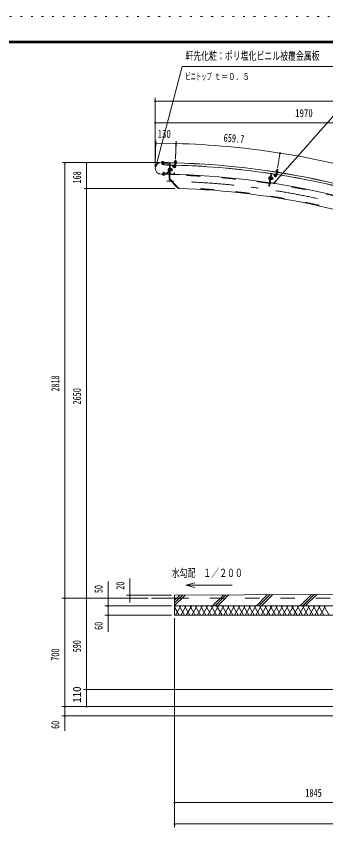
# Model space of a CAD drawing. Units: millimetres, scale not verified. Extents: x -31546 to 31551, y -14700 to 14700.
# Drawn here: x 10761 to 17759, y -3885 to 14700 of the extents above; entities that cross this region are included whole.
import ezdxf
from ezdxf.enums import TextEntityAlignment as Align

# ---------------------------------------------------------------- set-up
doc = ezdxf.new("R2010")
doc.units = ezdxf.units.MM
doc.header["$LTSCALE"] = 80
for name, pattern in [('USER2', [10, 4, -6]), ('USER3', [24, 12, -5, 2, -5]), ('USER4', [3, 0.5, -2.5])]:
    doc.linetypes.add(name, pattern=pattern)
for name, color, linetype, lineweight in [('0-6_2-02BOLD', 7, 'Continuous', 18), ('0-7_2-12HIDDEN', 3, 'USER2', 18), ('0-8_2-22CENTER', 3, 'USER3', 18), ('0-9_2-42THIN', 4, 'Continuous', 18), ('0-A_2-52DIM', 3, 'Continuous', 18), ('0-B_2-62HATCH', 2, 'Continuous', 18), ('0-C_F-F1PAPER', 5, 'Continuous', 18), ('0-D_F-E_J_ADD', 5, 'USER4', 18)]:
    doc.layers.add(name, color=color, linetype=linetype, lineweight=lineweight)
doc.styles.add('ＭＳ ゴシック', font='')
doc.styles.get('ＭＳ ゴシック').set_extended_font_data('MS Gothic')

msp = doc.modelspace()

# ---------------------------------------------------------------- linework, layer by layer
at = {"layer": '0-6_2-02BOLD'}
for p, q in [((14040.21, 11394.39), (14203.63, 11391.12)), ((14203.66, 11392.87), (14040.25, 11396.14)), ((14042.55, 11388.74), (14042.33, 11377.54)), ((14220.09, 11373.99), (14042.33, 11377.54)), ((14220.31, 11385.19), (14042.55, 11388.74)), ((14050.84, 11413.76), (14050.6, 11401.54)), ((14053.94, 11415.47), (14050.84, 11413.76)), ((14088.23, 11414.78), (14053.94, 11415.47)), ((14059.33, 11352.35), (14059.82, 11377.2)), ((14080.31, 11351.93), (14059.33, 11352.35)), ((14062.76, 11348.78), (14059.33, 11352.35)), ((14060.04, 11388.39), (14060.16, 11393.99)), ((14060.94, 11413.56), (14060.7, 11401.33)), ((14062.76, 11348.78), (14076.75, 11348.5)), ((14080.31, 11351.93), (14076.75, 11348.5)), ((14080.32, 11351.93), (14080.81, 11376.77)), ((14081.15, 11413.16), (14080.9, 11400.93)), ((14081.04, 11387.97), (14081.15, 11393.57)), ((14092.67, 11400.69), (14092.56, 11395.09)), ((14098.6, 11390.58), (14097.95, 11338.08)), ((14203.66, 11392.87), (14203.63, 11391.12)), ((14226.95, 11366.85), (14219.93, 11016.48)), ((14238.15, 11366.62), (14231.23, 11020.89)), ((14339.47, 11396.89), (14383.2, 11395.71)), ((14341, 11391.6), (14340.85, 11386)), ((14340.85, 11386), (14381.24, 11384.91)), ((14344.66, 11414.25), (14378.95, 11413.33)), ((14348.34, 11303.43), (14350.5, 11383.98)), ((14349.81, 11358.19), (14370.8, 11357.62)), ((14351.66, 11412.3), (14351.24, 11396.57)), ((14351.31, 11414.07), (14352.07, 11442.59)), ((14373.07, 11442.02), (14352.07, 11442.59)), ((14369.33, 11302.87), (14371.5, 11383.42)), ((14371.86, 11411.76), (14371.44, 11396.03)), ((14372.3, 11413.51), (14373.07, 11442.02)), ((14378.95, 11413.33), (14381.96, 11411.49)), ((14381.4, 11390.51), (14381.24, 11384.91)), ((14381.96, 11411.49), (14381.54, 11395.75)), ((14383.2, 11395.71), (14383.06, 11390.46)), ((14083.69, 11170.52), (14083.08, 11140.08)), ((14083.7, 11170.52), (14087.26, 11173.95)), ((14083.7, 11170.52), (14104.68, 11170.1)), ((14101.25, 11173.67), (14087.26, 11173.95)), ((14126.97, 11140.38), (14220.49, 11200.06)), ((14132.99, 11130.94), (14226.52, 11190.62)), ((14199.83, 11253.62), (14202.35, 11257.79)), ((14201.56, 11218.39), (14218.37, 11218.06)), ((14202.09, 11244.66), (14218.9, 11244.32)), ((14202.35, 11257.79), (14219.16, 11257.45)), ((14219.23, 11260.94), (14218.03, 11201.44)), ((14218.03, 11201.44), (14223.64, 11201.34)), ((14219.23, 11260.94), (14224.82, 11260.82)), ((14236.83, 11300.84), (14225.63, 11301.07)), ((14242.9, 11324.52), (14239.15, 11136.96)), ((14247.22, 11260.38), (14241.62, 11260.48)), ((14246.08, 11203.33), (14253.08, 11203.19)), ((14253.62, 11230.49), (14246.49, 11223.63)), ((14246.63, 11230.63), (14253.76, 11237.49)), ((14247.18, 11257.92), (14254.17, 11257.78)), ((14248.62, 11330.01), (14331.2, 11328.36)), ((14248.72, 11335.61), (14331.31, 11333.95)), ((14254.17, 11257.78), (14253.08, 11203.19)), ((14273.67, 11216.95), (14253.36, 11217.36)), ((14274.19, 11243.21), (14253.89, 11243.62)), ((14274.46, 11256.34), (14254.15, 11256.75)), ((14276.82, 11252.08), (14274.46, 11256.34)), ((14283.09, 11215.9), (14276.09, 11216.04)), ((14283.65, 11243.89), (14276.65, 11244.03)), ((14283.65, 11243.89), (14283.09, 11215.9)), ((14288.44, 11221.04), (14283.09, 11215.9)), ((14283.65, 11243.89), (14288.79, 11238.54)), ((14288.44, 11221.04), (14288.79, 11238.54)), ((14321.02, 11284.35), (14296.94, 11309.75)), ((14333.41, 11158.88), (14332.93, 11135.08)), ((14336.69, 11322.65), (14336.21, 11298.85)), ((14336.21, 11298.85), (14341.81, 11298.74)), ((14342.28, 11322.53), (14341.81, 11298.74)), ((16635.53, 11095.47), (16648.02, 11175.08)), ((16639.58, 11183.84), (16638.71, 11178.31)), ((16638.71, 11178.31), (16678.63, 11172.04)), ((16638.74, 11189.29), (16681.96, 11182.5)), ((16646.12, 11205.84), (16680.01, 11200.53)), ((16652.81, 11203.01), (16650.37, 11187.47)), ((16652.7, 11204.81), (16657.12, 11232.99)), ((16656.28, 11092.22), (16668.77, 11171.82)), ((16661.11, 11235.9), (16657.12, 11232.99)), ((16677.86, 11229.73), (16657.12, 11232.99)), ((16674.95, 11233.73), (16661.11, 11235.9)), ((16672.77, 11199.87), (16670.34, 11184.33)), ((16673.44, 11201.56), (16677.86, 11229.73)), ((16677.86, 11229.73), (16674.95, 11233.73)), ((16679.5, 11177.58), (16678.63, 11172.04)), ((16680.01, 11200.53), (16682.75, 11198.31)), ((16682.75, 11198.31), (16680.31, 11182.76)), ((16681.96, 11182.5), (16681.15, 11177.32)), ((14034.88, 11128.1), (14193.05, 11124.93)), ((14034.92, 11129.84), (14193.09, 11126.68)), ((14058.59, 11140.57), (14058.37, 11129.37)), ((14123.07, 11139.28), (14058.59, 11140.57)), ((14071.34, 11121.76), (14071.45, 11127.36)), ((14071.34, 11121.76), (14115.08, 11120.89)), ((14072.76, 11109.5), (14073, 11121.73)), ((14075.78, 11107.67), (14072.76, 11109.5)), ((14082.86, 11109.3), (14083.11, 11121.53)), ((14103.07, 11108.89), (14103.31, 11121.12)), ((14115.08, 11120.89), (14115.19, 11126.49)), ((14196.97, 11145.86), (14196.65, 11130.11)), ((14196.97, 11145.86), (14198.72, 11145.82)), ((14198.72, 11145.82), (14198.41, 11130.08)), ((14435.12, 10808.68), (14231.23, 11020.89)), ((14244.52, 11125.65), (14327.11, 11123.99)), ((14244.64, 11131.25), (14327.22, 11129.59)), ((16481.85, 11065.15), (16475.31, 11021.54)), ((16513.54, 11108.89), (16476.16, 10859.68)), ((16479.04, 11030), (16495.67, 11027.5)), ((16481.85, 11065.15), (16484.89, 11068.97)), ((16482.94, 11055.98), (16499.56, 11053.48)), ((16484.89, 11068.97), (16501.51, 11066.47)), ((16528.14, 11130.77), (16487.24, 10858.01)), ((16502.02, 11069.92), (16493.2, 11011.07)), ((16493.2, 11011.07), (16498.74, 11010.24)), ((16502.02, 11069.92), (16507.56, 11069.08)), ((16533.68, 11129.93), (16505.85, 10944.41)), ((16524.61, 11107.22), (16513.54, 11108.89)), ((16520.9, 11006.92), (16515.35, 11007.75)), ((16529.72, 11065.76), (16520.9, 11006.92)), ((16521.26, 11009.34), (16528.18, 11008.3)), ((16529.72, 11065.76), (16524.18, 11066.59)), ((16532.23, 11035.3), (16524.27, 11029.42)), ((16525.3, 11036.34), (16533.27, 11042.23)), ((16548.42, 11006.31), (16528.33, 11009.32)), ((16550.37, 11019.3), (16530.28, 11022.31)), ((16554.26, 11045.28), (16534.18, 11048.3)), ((16540.05, 11134.64), (16621.73, 11122.39)), ((16540.87, 11140.18), (16622.57, 11127.93)), ((16551.46, 11010.12), (16548.42, 11006.31)), ((16558, 11053.73), (16551.46, 11010.12)), ((16563.72, 11044.73), (16556.8, 11045.77)), ((16563.72, 11044.73), (16559.58, 11017.04)), ((16563.72, 11044.73), (16568.14, 11038.77)), ((16565.54, 11021.46), (16568.14, 11038.77)), ((16602.34, 11120.71), (16585.38, 11108.34)), ((16605.99, 11080.05), (16585.38, 11108.34)), ((16622.96, 11092.42), (16602.34, 11120.71)), ((16626.44, 11116.02), (16622.91, 11092.48)), ((16622.91, 11092.48), (16628.45, 11091.65)), ((16631.98, 11115.19), (16628.45, 11091.65)), ((16644.02, 11149.58), (16664.77, 11146.33)), ((16476.16, 10859.68), (16487.24, 10858.01)), ((16509.73, 10932.5), (16591.42, 10920.25)), ((16510.57, 10938.04), (16592.25, 10925.79)), ((16602.15, 10954.03), (16598.62, 10930.5)), ((16602.15, 10954.03), (16607.69, 10953.21)), ((16607.69, 10953.21), (16604.15, 10929.66)), ((14341.02, 1532.9), (13816.02, 1532.9)), ((20642.59, 1357.9), (14341.02, 1357.9)), ((18751.02, 1147.9), (14341.02, 1147.9))]:
    msp.add_line(p, q, dxfattribs=at)
for points in [[(14092.67, 11400.69), (14048.93, 11401.57), (14048.82, 11395.97)], [(14088.23, 11414.78), (14091.25, 11412.96), (14091, 11400.73)], [(14339.47, 11396.89), (14339.33, 11391.64), (14383.06, 11390.46)], [(14344.66, 11414.25), (14341.56, 11412.57), (14341.13, 11396.84)], [(14373.07, 11442.02), (14369.66, 11445.61), (14355.67, 11445.99), (14352.07, 11442.59)], [(14101.25, 11173.67), (14104.68, 11170.1), (14104.08, 11139.66)], [(14199.83, 11253.62), (14198.95, 11209.53), (14201.3, 11205.26), (14218.11, 11204.93)], [(14247.22, 11260.38), (14246.03, 11200.88), (14240.43, 11201)], [(14276.82, 11252.08), (14275.93, 11207.99), (14273.41, 11203.81), (14253.1, 11204.22)], [(14336.26, 11298.79), (14312.19, 11324.2), (14296.94, 11309.75)], [(14333.41, 11158.88), (14339.01, 11158.77), (14338.53, 11134.97)], [(16638.74, 11189.29), (16637.93, 11184.1), (16681.15, 11177.32)], [(16646.12, 11205.84), (16642.83, 11204.57), (16640.39, 11189.03)], [(14075.78, 11107.67), (14110.07, 11106.98), (14113.17, 11108.69), (14113.41, 11120.92)], [(14425.22, 10818.98), (14417.14, 10811.22), (14219.93, 11016.48)], [(16475.31, 11021.54), (16477.1, 11017.01), (16493.72, 11014.52)], [(16529.35, 11063.34), (16536.28, 11062.3), (16528.18, 11008.3)], [(16558, 11053.73), (16556.21, 11058.27), (16536.13, 11061.28)], [(16565.54, 11021.46), (16559.58, 11017.04), (16552.65, 11018.08)], [(20642.59, 1634.25), (14341.02, 1602.9), (14341.02, 1147.9)]]:
    msp.add_lwpolyline(points, dxfattribs=at)
for centre, radius, start, end in [((14037.56, 11262.12), 134.05, 88.854, 268.854), ((14037.56, 11262.12), 132.3, 88.854, 268.854), ((14055.77, 11407.32), 8.11, 50.30775, 88.854), ((14070.49, 11385.35), 29.79, 69.02267, 108.68311), ((14086.07, 11406.71), 8.11, 88.854, 127.38544), ((13880.21, -6526.52), 17865.92, 88.49597, 89.30167), ((13880.21, -6526.52), 17916.67, 65.66528, 89.30167), ((13880.21, -6526.52), 17918.42, 65.66528, 89.30167), ((14219.94, 11366.99), 7, 358.854, 88.854), ((14219.94, 11366.99), 18.2, 358.854, 88.854), ((14346.44, 11406.09), 8.11, 49.93085, 88.46228), ((14361.01, 11384.02), 29.79, 68.63316, 108.29361), ((14376.74, 11405.28), 8.11, 88.46228, 127.00851), ((14209.06, 11211.67), 10.07, 138.12717, 178.854), ((14235.99, 11230.84), 36.61, 157.82858, 199.87939), ((14209.84, 11251.07), 10.07, 178.854, 219.58083), ((14216.73, 11205.96), 7, 302.54407, 358.854), ((14216.73, 11205.96), 18.2, 302.54407, 358.854), ((14248.5, 11324.41), 11.2, 88.854, 178.854), ((14248.5, 11324.41), 5.6, 88.854, 178.854), ((14239.77, 11230.77), 36.61, 337.82858, 19.87941), ((14265.91, 11210.54), 10.07, 358.854, 39.58083), ((14266.7, 11249.93), 10.07, 318.12717, 358.854), ((14341.34, 11303.61), 28, 223.46228, 358.48836), ((14331.09, 11322.76), 5.6, 358.854, 88.854), ((14331.09, 11322.76), 11.2, 358.854, 88.854), ((14341.34, 11303.61), 7, 223.46228, 358.51442), ((13880.21, -6526.52), 17865.92, 81.1133, 88.42862), ((16646.84, 11197.52), 8.11, 42.54817, 81.07961), ((16658.45, 11173.76), 29.79, 61.25049, 100.91093), ((16676.78, 11192.83), 8.11, 81.07961, 119.62584), ((14077.94, 11115.74), 8.11, 268.854, 307.38544), ((14093.52, 11137.11), 29.79, 249.02267, 288.68311), ((14108.24, 11115.13), 8.11, 230.30775, 268.854), ((14123.2, 11146.28), 18.2, 268.854, 302.54407), ((14123.2, 11146.28), 7, 268.854, 302.54407), ((14193.16, 11130.18), 5.25, 268.854, 358.854), ((14193.16, 11130.18), 3.5, 268.854, 358.854), ((13880.21, -6526.52), 17655.92, 65.80466, 88.854), ((14244.75, 11136.85), 11.2, 178.854, 268.854), ((14244.75, 11136.85), 5.6, 178.854, 268.854), ((14327.33, 11135.19), 11.2, 268.854, 358.854), ((14327.33, 11135.19), 5.6, 268.854, 358.854), ((16485.61, 11022.37), 10.07, 130.74449, 171.47133), ((16514.79, 11037.92), 36.61, 150.44592, 192.49673), ((16491.46, 11061.34), 10.07, 171.47133, 212.19815), ((16539.22, 11129.1), 11.2, 81.47133, 171.47133), ((16539.22, 11129.1), 5.6, 81.47133, 171.47133), ((16518.52, 11037.36), 36.61, 330.44592, 12.49673), ((16541.85, 11013.94), 10.07, 351.47133, 32.19815), ((16547.69, 11052.91), 10.07, 310.74449, 351.47133), ((16628.61, 11096.54), 28, 216.07961, 351.10568), ((16620.9, 11116.86), 5.6, 351.47133, 81.47133), ((16620.9, 11116.86), 11.2, 351.47133, 81.47133), ((16628.61, 11096.54), 7, 216.07961, 351.13176), ((13880.21, -6526.52), 17865.92, 73.73062, 81.04594), ((13880.21, -6526.52), 17344.08, 67.05199, 88.16655), ((16511.39, 10943.58), 11.2, 171.47133, 261.47133), ((16511.39, 10943.58), 5.6, 171.47133, 261.47133), ((16593.08, 10931.33), 11.2, 261.47133, 351.47133), ((16593.08, 10931.33), 5.6, 261.47133, 351.47133)]:
    msp.add_arc(centre, radius, start, end, dxfattribs=at)
at = {"layer": '0-7_2-12HIDDEN'}
msp.add_line((14341.02, 1532.9), (28411.02, 1532.9), dxfattribs=at)
for radius, start, end in [(17867.67, 88.49596, 89.30167), (17867.67, 81.1133, 88.42862), (17641.22, 65.80389, 88.854), (17867.67, 73.73062, 81.04594), (17358.77, 67.01984, 88.21622)]:
    msp.add_arc((13880.21, -6526.52), radius, start, end, dxfattribs=at)
at = {"layer": '0-8_2-22CENTER'}
for p, q in [((14071.29, 11425.63), (14069.54, 11338.14)), ((14362.93, 11455.43), (14358.84, 11303.14)), ((14092.72, 11096.83), (14094.47, 11184.31)), ((14188.89, 11231.78), (14299.12, 11229.58)), ((14297.34, 11324.6), (14328.64, 11291.57)), ((16669.53, 11244.33), (16645.9, 11093.83)), ((16577.23, 11028.56), (16468.19, 11044.91)), ((16587.67, 11123.02), (16614.47, 11086.24))]:
    msp.add_line(p, q, dxfattribs=at)
for centre, radius, start, end in [((14341.34, 11303.61), 17.5, 223.4623, 358.4623), ((13880.21, -6526.52), 17500, 65.24121, 90), ((16628.61, 11096.54), 17.5, 216.07962, 351.07962)]:
    msp.add_arc(centre, radius, start, end, dxfattribs=at)
at = {"layer": '0-9_2-42THIN'}
for p, q in [((14062.62, 11377.14), (14062.07, 11349.5)), ((14062.96, 11393.93), (14062.84, 11388.34)), ((14078.02, 11376.83), (14077.46, 11349.19)), ((14078.35, 11393.63), (14078.24, 11388.03)), ((14354.11, 11413.99), (14354.95, 11445.31)), ((14368, 11357.7), (14368.7, 11383.49)), ((14370.67, 11352.77), (14368, 11357.7)), ((14369.5, 11413.59), (14370.34, 11444.89)), ((14085.88, 11140.03), (14086.55, 11173.27)), ((14101.28, 11139.72), (14101.94, 11172.96)), ((14276.16, 11219.54), (14286.66, 11219.33)), ((14276.58, 11240.53), (14287.08, 11240.32)), ((16655.46, 11204.38), (16660.32, 11235.32)), ((16662.01, 11146.76), (16666.01, 11172.25)), ((16670.67, 11201.99), (16675.53, 11232.94)), ((16553.17, 11021.55), (16563.55, 11019.99)), ((16556.29, 11042.31), (16566.67, 11040.76)), ((16664.02, 11141.53), (16662.01, 11146.76))]:
    msp.add_line(p, q, dxfattribs=at)
for points in [[(14349.68, 11353.34), (14352.61, 11358.11), (14353.3, 11383.91)], [(16643.27, 11144.79), (16646.79, 11149.15), (16650.79, 11174.64)]]:
    msp.add_lwpolyline(points, dxfattribs=at)
at = {"layer": '0-A_2-52DIM'}
for p, q in [((14516.01, 13565.9), (13921.9, 11329.15)), ((18156.01, 13565.9), (14516.01, 13565.9)), ((18926.01, 13565.9), (16602.3, 10940.15)), ((13903.51, 11297.12), (13903.51, 12855.45)), ((13917.51, 12785.45), (13889.51, 12785.45)), ((28848.52, 12785.45), (13903.51, 12785.45)), ((13917.51, 12295.45), (13889.51, 12295.45)), ((13903.51, 12295.45), (28848.52, 12295.45)), ((13931.28, 11832.65), (13903.28, 11832.65)), ((13905.18, 11346.56), (13918.32, 11885.14)), ((13917.28, 11832.65), (13915.83, 11878.94)), ((14372.8, 11823.53), (13917.28, 11832.65)), ((14386.8, 11823.53), (14358.8, 11823.53)), ((14373.25, 11840.02), (14363.47, 11475.94)), ((14363.96, 11499.87), (14373.85, 11876.02)), ((16672.71, 11264.6), (16729.18, 11624.41)), ((16740.63, 11608.12), (16712.63, 11608.12)), ((14002.56, 11395.9), (11803.52, 11395.9)), ((11870.02, 11395.9), (11842.02, 11395.9)), ((11856.02, 11395.9), (11856.02, -1470.1)), ((12360.02, 11395.9), (12332.02, 11395.9)), ((12346.02, -917.1), (12346.02, 11395.9)), ((13935.9, 11329.15), (13907.9, 11329.15)), ((14349.24, 10807.9), (12293.52, 10807.9)), ((12360.02, 10807.9), (12332.02, 10807.9)), ((16616.3, 10940.15), (16588.3, 10940.15)), ((12836.02, 1910.9), (12836.02, 769.9)), ((13326.02, 1438.97), (13326.02, 1980.9)), ((14598.03, 1827.81), (14800.88, 1882.16)), ((14598.03, 1827.81), (15648.03, 1827.81)), ((14598.03, 1827.81), (14800.88, 1773.46)), ((13746.02, 1532.9), (11786.02, 1532.9)), ((11870.02, 1532.9), (11842.02, 1532.9)), ((12360.02, 1532.9), (12332.02, 1532.9)), ((12850.02, 1532.9), (12822.02, 1532.9)), ((14271.02, 1602.9), (13256.02, 1602.9)), ((13340.02, 1602.9), (13312.02, 1602.9)), ((13340.02, 1532.9), (13312.02, 1532.9)), ((14271.02, 1357.9), (12766.02, 1357.9)), ((12850.02, 1357.9), (12822.02, 1357.9)), ((14271.02, 1147.9), (12766.02, 1147.9)), ((12850.02, 1147.9), (12822.02, 1147.9)), ((14341.02, 1077.9), (14341.02, -3647.09)), ((20572.59, -532.1), (12276.03, -532.1)), ((12360.02, -532.1), (12332.02, -532.1)), ((18681.02, -917.1), (11786.02, -917.1)), ((11870.02, -917.1), (11842.02, -917.1)), ((12360.02, -917.1), (12332.02, -917.1)), ((18681.02, -1127.1), (11786.02, -1127.1)), ((11870.02, -1127.1), (11842.02, -1127.1)), ((14355.02, -3087.09), (14327.02, -3087.09)), ((28411.02, -3087.09), (14341.02, -3087.09)), ((14355.02, -3577.09), (14327.02, -3577.09)), ((14341.02, -3577.09), (28411.02, -3577.09))]:
    msp.add_line(p, q, dxfattribs=at)
for centre, radius, start, end in [((13903.51, 12785.45), 14, 180, 0), ((13903.51, 12295.45), 14, 180, 0), ((13917.28, 11832.65), 14, 180, 0), ((14372.8, 11823.53), 14, 180, 0), ((13880.18, -6526.63), 18356.77, 81.07959, 88.46222), ((16726.63, 11608.12), 14, 180, 0), ((13880.18, -6526.64), 18356.79, 73.69698, 81.07959), ((11856.02, 11395.9), 14, 180, 0), ((12346.02, 11395.9), 14, 180, 0), ((13921.9, 11329.15), 14, 180, 0), ((12346.02, 10807.9), 14, 180, 0), ((16602.3, 10940.15), 14, 180, 0), ((11856.02, 1532.9), 14, 180, 0), ((12346.02, 1532.9), 14, 180, 0), ((12836.02, 1532.9), 14, 180, 0), ((13326.02, 1602.9), 14, 180, 0), ((13326.02, 1532.9), 14, 180, 0), ((12836.02, 1357.9), 14, 180, 0), ((12836.02, 1147.9), 14, 180, 0), ((12346.02, -532.1), 14, 180, 0), ((11856.02, -917.1), 14, 180, 0), ((12346.02, -917.1), 14, 180, 0), ((11856.02, -1127.1), 14, 180, 0), ((14341.02, -3087.09), 14, 180, 0), ((14341.02, -3577.09), 14, 180, 0)]:
    msp.add_arc(centre, radius, start, end, dxfattribs=at)
at = {"layer": '0-B_2-62HATCH'}
for p, q in [((14341.02, 1368.15), (14576.95, 1604.08)), ((14341.02, 1427.54), (14517.25, 1603.78)), ((14341.02, 1486.94), (14457.56, 1603.48)), ((15201.93, 1357.9), (15452.46, 1608.43)), ((15261.33, 1357.9), (15512.15, 1608.73)), ((15320.73, 1357.9), (15571.85, 1609.03)), ((16191.88, 1357.9), (16447.36, 1613.38)), ((16251.28, 1357.9), (16507.05, 1613.68)), ((16310.67, 1357.9), (16566.74, 1613.98)), ((17181.83, 1357.9), (17442.26, 1618.33)), ((17241.23, 1357.9), (17501.95, 1618.63)), ((17300.63, 1357.9), (17561.65, 1618.93)), ((14341.02, 1317.94), (14364.09, 1357.9)), ((14444.92, 1147.9), (14341.02, 1327.86)), ((14364.09, 1147.9), (14485.33, 1357.9)), ((14566.16, 1147.9), (14444.92, 1357.9)), ((14485.34, 1147.9), (14606.57, 1357.9)), ((14687.4, 1147.9), (14566.16, 1357.9)), ((14606.57, 1147.9), (14727.82, 1357.9)), ((14808.65, 1147.9), (14687.41, 1357.9)), ((14727.82, 1147.9), (14849.06, 1357.9)), ((14929.89, 1147.9), (14808.65, 1357.9)), ((14849.06, 1147.9), (14970.31, 1357.9)), ((15051.14, 1147.9), (14929.89, 1357.9)), ((14970.31, 1147.9), (15091.55, 1357.9)), ((15172.38, 1147.9), (15051.14, 1357.9)), ((15091.55, 1147.9), (15212.79, 1357.9)), ((15293.62, 1147.9), (15172.39, 1357.9)), ((15212.79, 1147.9), (15334.04, 1357.9)), ((15414.87, 1147.9), (15293.62, 1357.9)), ((15334.04, 1147.9), (15455.28, 1357.9)), ((15536.11, 1147.9), (15414.87, 1357.9)), ((15455.28, 1147.9), (15576.52, 1357.9)), ((15657.36, 1147.9), (15536.11, 1357.9)), ((15576.52, 1147.9), (15697.77, 1357.9)), ((15778.6, 1147.9), (15657.36, 1357.9)), ((15697.77, 1147.9), (15819.02, 1357.9)), ((15899.84, 1147.9), (15778.6, 1357.9)), ((15819.02, 1147.9), (15940.25, 1357.9)), ((16021.09, 1147.9), (15899.84, 1357.9)), ((15940.26, 1147.9), (16061.5, 1357.9)), ((16142.33, 1147.9), (16021.09, 1357.9)), ((16061.5, 1147.9), (16182.74, 1357.9)), ((16263.57, 1147.9), (16142.33, 1357.9)), ((16182.74, 1147.9), (16303.99, 1357.9)), ((16384.82, 1147.9), (16263.58, 1357.9)), ((16303.99, 1147.9), (16425.23, 1357.9)), ((16506.06, 1147.9), (16384.82, 1357.9)), ((16425.23, 1147.9), (16546.47, 1357.9)), ((16627.3, 1147.9), (16506.06, 1357.9)), ((16546.47, 1147.9), (16667.72, 1357.9)), ((16748.55, 1147.9), (16627.31, 1357.9)), ((16667.72, 1147.9), (16788.96, 1357.9)), ((16869.79, 1147.9), (16748.55, 1357.9)), ((16788.96, 1147.9), (16910.21, 1357.9)), ((16991.04, 1147.9), (16869.79, 1357.9)), ((16910.21, 1147.9), (17031.45, 1357.9)), ((17112.28, 1147.9), (16991.04, 1357.9)), ((17031.45, 1147.9), (17152.7, 1357.9)), ((17233.52, 1147.9), (17112.28, 1357.9)), ((17152.7, 1147.9), (17273.94, 1357.9)), ((17354.77, 1147.9), (17233.52, 1357.9)), ((17273.94, 1147.9), (17395.18, 1357.9)), ((17476.01, 1147.9), (17354.77, 1357.9)), ((17395.18, 1147.9), (17516.42, 1357.9)), ((17597.25, 1147.9), (17476.01, 1357.9)), ((17516.43, 1147.9), (17637.67, 1357.9)), ((17718.5, 1147.9), (17597.26, 1357.9)), ((17637.67, 1147.9), (17758.91, 1357.9)), ((17839.74, 1147.9), (17718.5, 1357.9))]:
    msp.add_line(p, q, dxfattribs=at)
at = {"layer": '0-C_F-F1PAPER'}
for p, q in [((-9328.87, 14140), (30851.13, 14140)), ((-9325.37, 14136.5), (30847.63, 14136.5)), ((-9321.87, 14133), (30844.13, 14133)), ((-9318.37, 14129.5), (30840.63, 14129.5)), ((-9314.87, 14126), (30837.13, 14126)), ((-9311.37, 14122.5), (30833.63, 14122.5)), ((-9307.87, 14119), (30830.13, 14119)), ((-9304.37, 14115.5), (30826.63, 14115.5)), ((-9300.87, 14112), (30823.13, 14112)), ((-9297.37, 14108.5), (30819.63, 14108.5)), ((-9293.87, 14105), (30816.13, 14105))]:
    msp.add_line(p, q, dxfattribs=at)
at = {"layer": '0-D_F-E_J_ADD'}
msp.add_lwpolyline([(-10028.87, -14700), (-10028.87, 14700), (31551.13, 14700)], dxfattribs=at)

# ---------------------------------------------------------------- texts
at = {"layer": '0-A_2-52DIM', "color": 7, "style": 'ＭＳ ゴシック'}
for s, height, width, p in [('軒先化粧：ポリ塩化ビニル被覆金属板', 182.3, 0.7, (14586.02, 13660.77)), ('ビニトップ ', 155, 0.55, (14586.02, 13215.91)), ('ｔ＝０．５', 155, 0.75, (15229, 13215.91)), ('1970', 182.3, 0.8, (17070.75, 12365.45)), ('水勾配\u3000１／２００', 182.3, 0.7, (14278.18, 1957.68)), ('1845', 182.3, 0.75, (17300.66, -3017.09))]:
    msp.add_text(s, height=height, dxfattribs=dict(at, width=width)).set_placement(p, align=Align.BOTTOM_LEFT)
for s, rotation, width, p in [('130', 358.854, 0.8, (13955.5, 11901.9)), ('659.7', 354.771, 0.75, (15440.53, 11816.78)), ('168', 90, 0.75, (12276.02, 10916.42)), ('2818', 90, 0.7, (11786.02, 6210.62)), ('2650', 90, 0.65, (12276.02, 5916.08)), ('20', 90, 0.7, (13256.02, 1725.65)), ('50', 90, 0.7, (12766.02, 1649.5)), ('60', 90, 0.7, (12766.02, 815.94)), ('590', 90, 0.7, (12276.03, 309.47)), ('700', 90, 0.75, (11786.02, 116.1)), ('60', 90, 0.7, (11786.02, -1424.06))]:
    msp.add_text(s, height=182.3, rotation=rotation, dxfattribs=dict(at, width=width)).set_placement(p, align=Align.BOTTOM_LEFT)
msp.add_text('110', height=182.3, rotation=90, dxfattribs=at).set_placement((12276.03, -836.33), align=Align.BOTTOM_LEFT)

doc.saveas('drawing.dxf')
